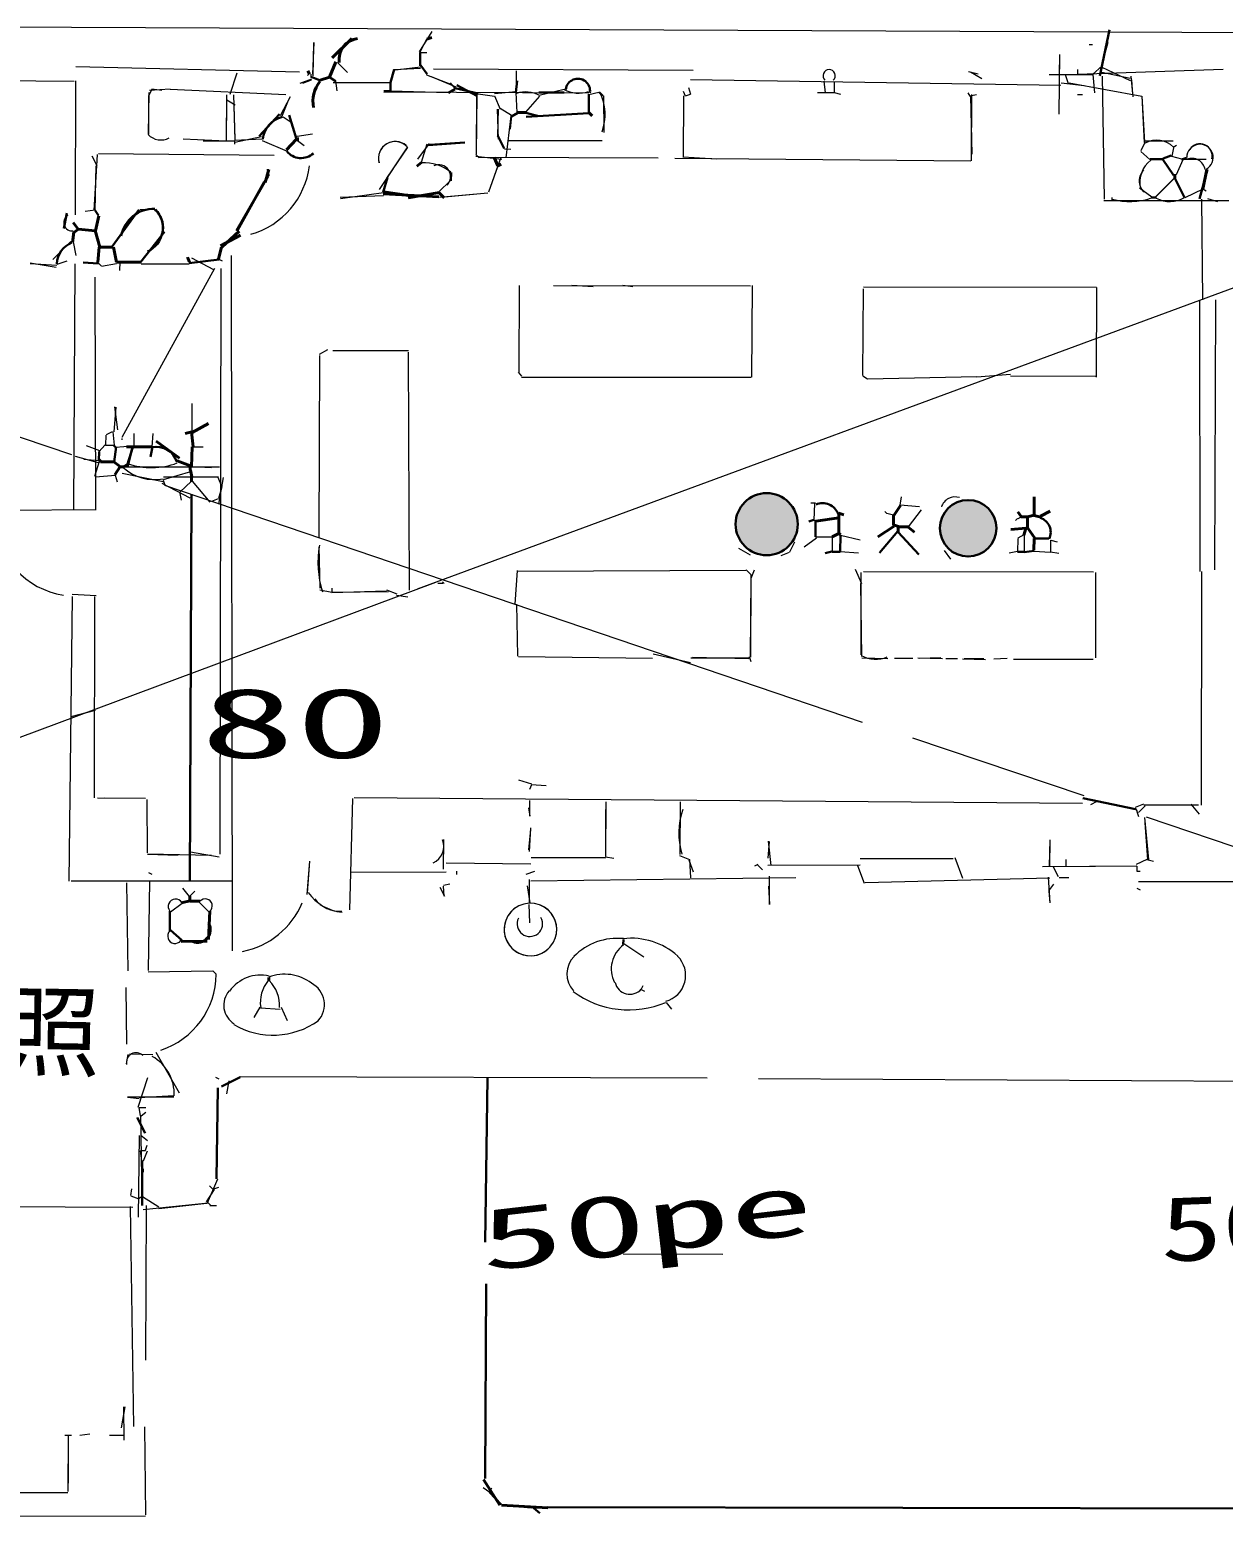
# Model space of a CAD drawing. Header units: millimetres. Extents: x -23299 to 140949, y -27274 to 87783.
# Drawn here: x 10233 to 22445, y -309 to 14898 of the extents above; entities that cross this region are included whole.
import ezdxf

# ---------------------------------------------------------------- set-up
doc = ezdxf.new("R2010")
doc.units = ezdxf.units.MM
for name, color, linetype, lineweight in [('A_MED', 9, 'CONTINUOUS', 20), ('A_THIN', 8, 'CONTINUOUS', 15), ('CHECK', 2, 'CONTINUOUS', 35), ('P_NOMARK', 6, 'CONTINUOUS', 35), ('P_SIZE', 140, 'CONTINUOUS', 13), ('SYM', 4, 'CONTINUOUS', 25), ('TEXT', 7, 'CONTINUOUS', 13), ('TEXT_SHAPE', 7, 'CONTINUOUS', 30)]:
    doc.layers.add(name, color=color, linetype=linetype, lineweight=lineweight)
doc.styles.add('JP', font='msgothic.ttc')

msp = doc.modelspace()

# ---------------------------------------------------------------- hatches: boundary and pattern name
at = {"layer": 'TEXT_SHAPE'}
h = msp.add_hatch(color=7, dxfattribs=at)
h.dxf.hatch_style = 1
edge = h.paths.add_edge_path()
edge.add_arc((17773, 9840), 318, 0, 360)
h = msp.add_hatch(color=7, dxfattribs=at)
h.dxf.hatch_style = 1
edge = h.paths.add_edge_path()
edge.add_arc((19834, 9798), 289, 0, 360)

# ---------------------------------------------------------------- linework, layer by layer
at = {"layer": 'A_MED', "lineweight": 20}
for p, q in [((29277, 14840), (3796, 14949)), ((21262, 14768), (21200, 14528)), ((15211, 14476), (15210, 14255)), ((19858, 14468), (19975, 14399)), ((21201, 14464), (21491, 14404)), ((10703, 14375), (10699, 13005)), ((13116, 14392), (12995, 14347)), ((13028, 14351), (13116, 14386)), ((13091, 14446), (13074, 14429)), ((14293, 14435), (14530, 14344)), ((14341, 14418), (14592, 14313)), ((14536, 14354), (14587, 14292)), ((16974, 14306), (16994, 14239)), ((20785, 14354), (21021, 14327)), ((21206, 14424), (21225, 13165)), ((11452, 14256), (11446, 13830)), ((12898, 14211), (12795, 14018)), ((14821, 14242), (14989, 14219)), ((14990, 14221), (15045, 14087)), ((15207, 14255), (15218, 14050)), ((15450, 14219), (15307, 14054)), ((15702, 14287), (15446, 14225)), ((15955, 14237), (16056, 14258)), ((16989, 14235), (16939, 14218)), ((18463, 14257), (18530, 14238)), ((19920, 14233), (19852, 14217)), ((21613, 14220), (21638, 13747)), ((12825, 14007), (12908, 13954)), ((15046, 14096), (15162, 14024)), ((15107, 13587), (15160, 14017)), ((15161, 14017), (15149, 13880)), ((15429, 14016), (15955, 14042)), ((12907, 13950), (12964, 13793)), ((12243, 13762), (12328, 13762)), ((12610, 13764), (12868, 13656)), ((13125, 13828), (12971, 13806)), ((12974, 13765), (13041, 13713)), ((14099, 13701), (13809, 13262)), ((14096, 13689), (13890, 13388)), ((14320, 13733), (14199, 13573)), ((14296, 13726), (14239, 13541)), ((21643, 13744), (21601, 13660)), ((21641, 13760), (21933, 13760)), ((21936, 13691), (21917, 13606)), ((10868, 13608), (10921, 13508)), ((10923, 13622), (10890, 13048)), ((14798, 13623), (14832, 13589)), ((15054, 13590), (14926, 13237)), ((21601, 13653), (21694, 13572)), ((21914, 13604), (22018, 13576)), ((22030, 13567), (21962, 13414)), ((22044, 13573), (22271, 13573)), ((10908, 13507), (10900, 13048)), ((15023, 13505), (14926, 13237)), ((21952, 13390), (21738, 13175)), ((14539, 13354), (14420, 13240)), ((21589, 13279), (21715, 13189)), ((21941, 13375), (21754, 13188)), ((13852, 13198), (13410, 13180)), ((13851, 13228), (13411, 13169)), ((14919, 13226), (14427, 13181)), ((14919, 13226), (14477, 13186)), ((22502, 13146), (21224, 13149)), ((22222, 13164), (22233, 12135)), ((10901, 13051), (10799, 13038)), ((11359, 13059), (11512, 13062)), ((10655, 12733), (10470, 12548)), ((10677, 12727), (10704, 12590)), ((10238, 12514), (10503, 12469)), ((10238, 12506), (10509, 12489)), ((10614, 12532), (10512, 12497)), ((10931, 12517), (10964, 12483)), ((10968, 12479), (11122, 12505)), ((11154, 12520), (11153, 12435)), ((11374, 12504), (11865, 12506)), ((11374, 12503), (11865, 12503)), ((11888, 12566), (12113, 12445)), ((10908, 9984), (10901, 12367)), ((12125, 12454), (11176, 10728)), ((15242, 12281), (15238, 11396)), ((17624, 12280), (17619, 11344)), ((21148, 11343), (21151, 12262)), ((13198, 11566), (13190, 9703)), ((14118, 9166), (14107, 11600)), ((15229, 11394), (15263, 11354)), ((18758, 11358), (18803, 11325)), ((20267, 11371), (19922, 11344)), ((20266, 11357), (21139, 11355)), ((11101, 11040), (11132, 10804)), ((11006, 10652), (10941, 10580)), ((11010, 10648), (11095, 10648)), ((11298, 10767), (11298, 10631)), ((11493, 10768), (11481, 10631)), ((10698, 10534), (10943, 10468)), ((11112, 10629), (11280, 10641)), ((10945, 10482), (10897, 10328)), ((11108, 10341), (11126, 10273)), ((11179, 10360), (11599, 10278)), ((11601, 10324), (12165, 10324)), ((15201, 9022), (15222, 9365)), ((21138, 9347), (21136, 8473)), ((22223, 9356), (22220, 6965)), ((14385, 9244), (5381, 5885)), ((10895, 7039), (10900, 9099)), ((16610, 8514), (16992, 8426)), ((10903, 7935), (10654, 7868)), ((19264, 7654), (21018, 7064)), ((15234, 7223), (15367, 7183)), ((15367, 7174), (15346, 7125)), ((15347, 7013), (15347, 6852)), ((16126, 7000), (16124, 6439)), ((16889, 7000), (16886, 6460)), ((21088, 6973), (21155, 7008)), ((21157, 7002), (21545, 6928)), ((21629, 6976), (21544, 6942)), ((21544, 6934), (21562, 6900)), ((21666, 6969), (22191, 6969)), ((21638, 6840), (21678, 6409)), ((24314, 5943), (21659, 6843)), ((14465, 6614), (14463, 6312)), ((16124, 6426), (15362, 6426)), ((16882, 6449), (16983, 6410)), ((16985, 6409), (16993, 6222)), ((19698, 6431), (19775, 6220)), ((21661, 6411), (21553, 6357)), ((14494, 6280), (13519, 6275)), ((15361, 6362), (14495, 6371)), ((17784, 6351), (18728, 6355)), ((17800, 6240), (17799, 5949)), ((18704, 6348), (18771, 6166)), ((20596, 6338), (21557, 6344)), ((21561, 6340), (21561, 6289)), ((11222, 6172), (11237, 5270)), ((11459, 6193), (11446, 5274)), ((11921, 6086), (11870, 6035)), ((14428, 6128), (14477, 6034)), ((15344, 6205), (15343, 5958)), ((18072, 6223), (15361, 6188)), ((18782, 6174), (20671, 6222)), ((20652, 6228), (20669, 5965)), ((21577, 6186), (22560, 6186)), ((11792, 5958), (11674, 5872)), ((11963, 5976), (12064, 5873)), ((15340, 5949), (15348, 5762)), ((16313, 5551), (16515, 5414)), ((12107, 5272), (12141, 5238)), ((16506, 5116), (16488, 5083)), ((12586, 4899), (12525, 4793)), ((12594, 4893), (12796, 4879)), ((12804, 4898), (12868, 4761)), ((17164, 4172), (12387, 4186)), ((17689, 4170), (28700, 4113)), ((11384, 2955), (11369, 3789)), ((11364, 3431), (11377, 3328)), ((12153, 3139), (12047, 2895)), ((11289, 2849), (-2187, 2914)), ((11386, 2962), (11553, 2856)), ((12058, 2893), (11395, 2827)), ((11553, 2840), (12044, 2894)), ((12121, 3033), (12038, 2907)), ((11299, 611), (11264, 2861)), ((10626, 517), (10624, -57)), ((11407, 606), (11418, -296)), ((10624, -70), (9116, -70)), ((14959, -23), (14941, -57)), ((9081, -309), (11419, -306))]:
    msp.add_line(p, q, dxfattribs=at)
at = {"layer": 'A_MED', "lineweight": 15}
msp.add_line((20953, 14442), (22444, 14494), dxfattribs=at)
at = {"layer": 'A_MED', "lineweight": 20}
for centre, radius, start, end in [((22206, 13591), 135, 298.0659, 180.3566), ((22207, 13608), 123, 345.1691, 147.3986), ((21885, 13332), 295, 128.3791, 189.3968), ((22123, 13445), 137, 9.9063, 111.001), ((14417, 13394), 123, 316.1385, 113.763), ((21736, 13353), 152, 132.9491, 227.9605), ((10666, 12925), 85, 120.5183, 278.4845), ((11508, 10768), 472, 227.4824, 281.0557), ((15356, 5694), 269, 118.9079, 67.6076), ((15356, 5693), 269, 92.9999, 92.7981), ((11719, 5625), 74.5, 135.2128, 322.7876), ((16245, 4976), 627, 84.3261, 135.1568), ((16487, 5290), 304, 125.7429, 207.2487), ((15983, 5239), 254, 135.3894, 222.9278), ((12593, 4844), 383, 76.2917, 145.325), ((12934, 4950), 342, 139.516, 189.2209), ((12841, 4779), 457, 53.052, 110.919), ((12440, 4918), 222, 138.6427, 238.6153), ((12423, 4912), 367, 357.4187, 44.8415), ((13004, 4925), 245, 317.4754, 62.7665), ((16365, 5834), 963, 233.5152, 293.0706), ((16374, 5187), 156, 193.2859, 317.686), ((12724, 5411), 798, 239.6575, 305.3247)]:
    msp.add_arc(centre, radius, start, end, dxfattribs=at)
at = {"layer": 'A_THIN', "lineweight": 15}
for p, q in [((13139, 14766), (13125, 14442)), ((13136, 14766), (13130, 14428)), ((14346, 14880), (14218, 14673)), ((14294, 14802), (14225, 14666)), ((14229, 14664), (14297, 14664)), ((20766, 14033), (20771, 14645)), ((20768, 14645), (20767, 14441)), ((21073, 14747), (21107, 14747)), ((12992, 14463), (10705, 14517)), ((12351, 14454), (12281, 14236)), ((13382, 14562), (13483, 14460)), ((14230, 14501), (13957, 14487)), ((14230, 14515), (13975, 14485)), ((17020, 14480), (14364, 14495)), ((19839, 14472), (19938, 14447)), ((20954, 14492), (20953, 14441)), ((21205, 14530), (21108, 14439)), ((21202, 14514), (21493, 14380)), ((9773, 14381), (10688, 14373)), ((13110, 14443), (13110, 14409)), ((13339, 14358), (13923, 14358)), ((13361, 14374), (13374, 14272)), ((13364, 14361), (13923, 14356)), ((20783, 14328), (16994, 14385)), ((18358, 14373), (18373, 14254)), ((18463, 14357), (18462, 14254)), ((20665, 14441), (21106, 14441)), ((20828, 14439), (20857, 14347)), ((21612, 14215), (20868, 14351)), ((21110, 14441), (21126, 14254)), ((21500, 14424), (21521, 14210)), ((21504, 14385), (21516, 14237)), ((11481, 14286), (11447, 14223)), ((11449, 14222), (11447, 13830)), ((11670, 14290), (11459, 14277)), ((11586, 14277), (11484, 14291)), ((12855, 14233), (11669, 14287)), ((12245, 14232), (12243, 13766)), ((12245, 14171), (12243, 13762)), ((12251, 14180), (12336, 14130)), ((12318, 14233), (12332, 13771)), ((12877, 14175), (12809, 14005)), ((13922, 14264), (15955, 14251)), ((14515, 14254), (13923, 14269)), ((14806, 14238), (14800, 13626)), ((14803, 14238), (14801, 13626)), ((15209, 14261), (14988, 14241)), ((16105, 14221), (16107, 13846)), ((16923, 14221), (16917, 13591)), ((16921, 14221), (16918, 13591)), ((16919, 14271), (16939, 14221)), ((18462, 14254), (18293, 14252)), ((19832, 14253), (19850, 14219)), ((19859, 14220), (19871, 13624)), ((19868, 14237), (19865, 13556)), ((20952, 14237), (21003, 14237)), ((21613, 14220), (21636, 13743)), ((12321, 14119), (12331, 13779)), ((15017, 14084), (15027, 13778)), ((15027, 14085), (15020, 13813)), ((12243, 13759), (11803, 13779)), ((12006, 13762), (12243, 13762)), ((12328, 13762), (12328, 13728)), ((12329, 13768), (12616, 13781)), ((12333, 13748), (12606, 13806)), ((15132, 13765), (16089, 13766)), ((21965, 13712), (21932, 13694)), ((12734, 13611), (10938, 13627)), ((14798, 13606), (15062, 13575)), ((16664, 13584), (14834, 13592)), ((15089, 13680), (15156, 13675)), ((16833, 13584), (19861, 13556)), ((16918, 13598), (17256, 13576)), ((22235, 13267), (22051, 13177)), ((22237, 13269), (22270, 13251)), ((21303, 13182), (21303, 13147)), ((22283, 13172), (22385, 13140)), ((10684, 9991), (10697, 12503)), ((12169, 12552), (12203, 12534)), ((12295, 12588), (12304, 5474)), ((14201, 9177), (23148, 12481)), ((5109, 12445), (10661, 10551)), ((12187, 12457), (12179, 6465)), ((15591, 12282), (17607, 12277)), ((15778, 12286), (15998, 12272)), ((16303, 12284), (16405, 12270)), ((18759, 12246), (18755, 11361)), ((21147, 12261), (18764, 12264)), ((22207, 9356), (22206, 12133)), ((22366, 12135), (22354, 9373)), ((13280, 11625), (13194, 11576)), ((13335, 11618), (14109, 11616)), ((15265, 11345), (17615, 11344)), ((18805, 11325), (19923, 11349)), ((11114, 11038), (11092, 10783)), ((11893, 11073), (11891, 10784)), ((11013, 10750), (11009, 10648)), ((11077, 10786), (11015, 10753)), ((11084, 10785), (11098, 10648)), ((10788, 10505), (10941, 10491)), ((10812, 10644), (10947, 10592)), ((11908, 10631), (12009, 10631)), ((11194, 10427), (12174, 10426)), ((11877, 10376), (11600, 10295)), ((11890, 10429), (12093, 10420)), ((10907, 10325), (10905, 9984)), ((11111, 10337), (10907, 10320)), ((11585, 10260), (11870, 10110)), ((11598, 10289), (11616, 10239)), ((18753, 7812), (11617, 10237)), ((11886, 10277), (11771, 10170)), ((11889, 10324), (12143, 10324)), ((12080, 10065), (11898, 10281)), ((12154, 10329), (12197, 10223)), ((12211, 10316), (12164, 10046)), ((12199, 10221), (12164, 10102)), ((11767, 10171), (11781, 10085)), ((12161, 10100), (12093, 10071)), ((10905, 9985), (10008, 9981)), ((13190, 9609), (13201, 9184)), ((15222, 9360), (17560, 9369)), ((18763, 9356), (21117, 9354)), ((13202, 9167), (13323, 9143)), ((13324, 9184), (13324, 9150)), ((13324, 9140), (13883, 9158)), ((13324, 9145), (13904, 9152)), ((13884, 9169), (13989, 9126)), ((14408, 9235), (14459, 9235)), ((14457, 9249), (14473, 9232)), ((10635, 6189), (10671, 9099)), ((10666, 9124), (10913, 9110)), ((13984, 9115), (14102, 9095)), ((15215, 9022), (15223, 8491)), ((15235, 8487), (16606, 8469)), ((21113, 8457), (20300, 8454)), ((15365, 7176), (15517, 7168)), ((10926, 7042), (11418, 7036)), ((10994, 7041), (11418, 7036)), ((11431, 7023), (11434, 6478)), ((11431, 7023), (11434, 6478)), ((13509, 5895), (13538, 7034)), ((21005, 6981), (13552, 7039)), ((15336, 6938), (15350, 6852)), ((16123, 6920), (16125, 6443)), ((21560, 6900), (21576, 6849)), ((21644, 6957), (21576, 6889)), ((21632, 6969), (22106, 6969)), ((22114, 6976), (22197, 6873)), ((15357, 6716), (15336, 6510)), ((15355, 6734), (15344, 6493)), ((21642, 6783), (21670, 6408)), ((17799, 6594), (17784, 6424)), ((17790, 6596), (17817, 6347)), ((20671, 6612), (20663, 6340)), ((20669, 6612), (20668, 6340)), ((11437, 6465), (11753, 6454)), ((12092, 6452), (11437, 6463)), ((12172, 6434), (11878, 6484)), ((13096, 6392), (13068, 6053)), ((13095, 6392), (13072, 6070)), ((15378, 6429), (16124, 6426)), ((16123, 6437), (16208, 6422)), ((16882, 6449), (16983, 6410)), ((16975, 6406), (17022, 6283)), ((18728, 6421), (19681, 6419)), ((20833, 6408), (20833, 6340)), ((21664, 6410), (21731, 6392)), ((11449, 6276), (11483, 6258)), ((14599, 6290), (14599, 6256)), ((15396, 6288), (15310, 6255)), ((17681, 6360), (17647, 6342)), ((17680, 6356), (17729, 6303)), ((20705, 6335), (20757, 6234)), ((20714, 6338), (21561, 6346)), ((21561, 6289), (21595, 6289)), ((12307, 6188), (10656, 6189)), ((11797, 6116), (11863, 6030)), ((14462, 6136), (14471, 6034)), ((14530, 6157), (14467, 6142)), ((15322, 6139), (15350, 5968)), ((17793, 6137), (17801, 5949)), ((20707, 6157), (20658, 6088)), ((20659, 6084), (20671, 5965)), ((20764, 6227), (20866, 6227)), ((21559, 6117), (21593, 6099)), ((11444, 5262), (12104, 5272)), ((11218, 5100), (11223, 4521)), ((16490, 5080), (16523, 5062)), ((16746, 4947), (16798, 4879)), ((11222, 4319), (11239, 4416)), ((11253, 4420), (11491, 4414)), ((11522, 4437), (11761, 4023)), ((11343, 3877), (11443, 4179)), ((12135, 4183), (12168, 4165)), ((12270, 4146), (12248, 4011)), ((11708, 3978), (11234, 3980)), ((11235, 3980), (11354, 3964)), ((11709, 3991), (11352, 3970)), ((11349, 3873), (11363, 3788)), ((11353, 3874), (11420, 3874)), ((11421, 3821), (11372, 3785)), ((11347, 2751), (11356, 3585)), ((11371, 3588), (11437, 3536)), ((11368, 3432), (11418, 3432)), ((11435, 3425), (11394, 3325)), ((11431, 3484), (11415, 3433)), ((11384, 3244), (11383, 3210)), ((11395, 3244), (11395, 3210)), ((12073, 3070), (12107, 3036)), ((12163, 3053), (12112, 3036)), ((11276, 3041), (11264, 2973)), ((11268, 2969), (11348, 2937)), ((11381, 2958), (11347, 2940)), ((12047, 2908), (12081, 2874)), ((11424, 2870), (11417, 1287)), ((12076, 2870), (12144, 2870)), ((16305, 2376), (17326, 2373)), ((11205, 810), (11169, 595)), ((11200, 470), (11196, 811)), ((10592, 521), (10626, 521)), ((10625, 521), (10627, 28)), ((10626, 521), (10660, 521)), ((10847, 531), (10745, 518)), ((11050, 521), (11202, 521)), ((11050, 521), (11198, 521)), ((14871, -14), (14940, -63))]:
    msp.add_line(p, q, dxfattribs=at)
for centre, radius, start, end in [((18412, 14428), 62.3, 312.6998, 227.0153), ((15308, 13986), 276, 59.3903, 109.9126), ((15849, 14556), 307, 240.9781, 289.4461), ((15599, 14029), 521, 340.2295, 26.2701), ((11575, 13950), 180, 223.1347, 298.5593), ((11575, 13950), 180, 223.1347, 298.5593), ((13973, 13581), 173, 49.5853, 194.4469), ((13971, 13583), 170, 42.8689, 195.63), ((21764, 13525), 243, 44.7785, 118.7812), ((14258, 13069), 468, 52.6109, 92.0009), ((12268, 13606), 832, 285.7983, 353.1328), ((21490, 13811), 671, 254.2401, 289.2371), ((21900, 13436), 296, 241.2623, 300.2853), ((11479, 11177), 758, 251.1536, 290.2648), ((10699, 9926), 820, 183.0906, 261.5805), ((14173, 9445), 991, 169.5375, 197.5442), ((17638, 6679), 764, 161.4637, 196.2835), ((14283, 6545), 187, 294.9132, 20.7415), ((12251, 6289), 835, 281.0516, 337.3628), ((13480, 6355), 488, 215.4411, 263.9069), ((13402, 6198), 317, 216.9769, 274.6488), ((15350, 5752), 130, 154.0091, 29.0981), ((16388, 4891), 713, 48.1032, 96.6607), ((16670, 5224), 274, 284.8377, 45.504), ((11322, 5239), 818, 287.8718, 359.7835), ((11321, 4334), 99.1, 44.9253, 191.7902), ((11269, 4009), 443, 357.9742, 60.6555)]:
    msp.add_arc(centre, radius, start, end, dxfattribs=at)
at = {"layer": 'CHECK', "lineweight": 15}
for p, q in [((11180, 10703), (11180, 10716)), ((11259, 10714), (11259, 10714))]:
    msp.add_line(p, q, dxfattribs=at)
at = {"layer": 'P_NOMARK', "lineweight": 40}
for p, q in [((11889, 10324), (11889, 10273)), ((15061, -195), (15535, -222))]:
    msp.add_line(p, q, dxfattribs=at)
at = {"layer": 'P_NOMARK', "lineweight": 30}
for p, q in [((11889, 10146), (11871, 6189)), ((14916, 4175), (14892, 2495)), ((14902, 2069), (14892, 78)), ((14876, 67), (15042, -195)), ((14938, -64), (15057, -187)), ((15060, -192), (15365, -218)), ((15369, -208), (15452, -278)), ((15535, -216), (23785, -230))]:
    msp.add_line(p, q, dxfattribs=at)
at = {"layer": 'SYM', "lineweight": 30}
msp.add_arc((11529, 10414), 218, 16.904, 101.8321, dxfattribs=at)
at = {"layer": 'SYM', "lineweight": 20}
msp.add_arc((11725, 5930), 75.2, 31.8744, 219.0748, dxfattribs=at)
at = {"layer": 'SYM', "lineweight": 15}
msp.add_arc((12029, 5935), 71.6, 310.0433, 139.0011, dxfattribs=at)
at = {"layer": 'TEXT_SHAPE', "lineweight": 40}
for p, q in [((13527, 14809), (13329, 14611)), ((14348, 14820), (14297, 14802)), ((13078, 14478), (13096, 14444)), ((13365, 14569), (13301, 14414)), ((13311, 14416), (13193, 14379)), ((13312, 14407), (13361, 14371)), ((13855, 14266), (13923, 14268)), ((14583, 14290), (14516, 14254)), ((15228, 14047), (15161, 14012)), ((15226, 14051), (15311, 14051)), ((15954, 14051), (15988, 14017)), ((12958, 13775), (12860, 13669)), ((12972, 13796), (12972, 13762)), ((14242, 13539), (14193, 13503)), ((14986, 13591), (15021, 13507)), ((12671, 13405), (12350, 12841)), ((12679, 13469), (12643, 13335)), ((15055, 13522), (15022, 13504)), ((21948, 13420), (21948, 13369)), ((22277, 13469), (22234, 13267)), ((12631, 13340), (12358, 12849)), ((13851, 13238), (14107, 13203)), ((14105, 13178), (14426, 13233)), ((14473, 13179), (14422, 13230)), ((13849, 13218), (14420, 13190)), ((10678, 12926), (10730, 12859)), ((10941, 12995), (10907, 12842)), ((10684, 12826), (10670, 12723)), ((10733, 12859), (10683, 12823)), ((10731, 12857), (10901, 12839)), ((10902, 12844), (10951, 12673)), ((12390, 12798), (12185, 12688)), ((12375, 12837), (12198, 12674)), ((10945, 12674), (10930, 12520)), ((10951, 12673), (11087, 12673)), ((11089, 12674), (11121, 12520)), ((12194, 12674), (12164, 12555)), ((11120, 12520), (11154, 12520)), ((11154, 12520), (11374, 12520)), ((11847, 12570), (11867, 12521)), ((12061, 10869), (11895, 10776)), ((11526, 10688), (11764, 10514)), ((11891, 10786), (11823, 10768)), ((11887, 10783), (11905, 10630)), ((10944, 10498), (10961, 10481)), ((11222, 10631), (11484, 10631)), ((11298, 10631), (11484, 10631)), ((11896, 10631), (11888, 10427)), ((10958, 10478), (11094, 10478)), ((11094, 10478), (11162, 10428)), ((11157, 10429), (11104, 10346)), ((11161, 10427), (11195, 10427)), ((11228, 10446), (11194, 10428)), ((11741, 10487), (11877, 10437)), ((11873, 10426), (11873, 10392)), ((11877, 10393), (11893, 10325)), ((20511, 10118), (20510, 9931)), ((18512, 9905), (18275, 9872)), ((18511, 9914), (18510, 9744)), ((18511, 9948), (18511, 9914)), ((18512, 9952), (18563, 9936)), ((19070, 9931), (19070, 9829)), ((19141, 10031), (19073, 9929)), ((20342, 9966), (20378, 9917)), ((20374, 9914), (20442, 9914)), ((20442, 9914), (20441, 9795)), ((20509, 9933), (20442, 9915)), ((20509, 9927), (20577, 9911)), ((20675, 9974), (20574, 9921)), ((18510, 9745), (18443, 9709)), ((18513, 9747), (18530, 9730)), ((19071, 9833), (19122, 9816)), ((19120, 9812), (19222, 9812)), ((19120, 9812), (19120, 9761)), ((19220, 9810), (19287, 9758)), ((20424, 9798), (20271, 9787)), ((20424, 9795), (20405, 9727)), ((20446, 9798), (20516, 9698)), ((20509, 9693), (20508, 9574)), ((11870, 5986), (11786, 5966)), ((11870, 6035), (11870, 5984)), ((11870, 5984), (11972, 5984)), ((12077, 5882), (12061, 5592)), ((12049, 5574), (11784, 5572)), ((12680, 5201), (12680, 5167))]:
    msp.add_line(p, q, dxfattribs=at)
at = {"layer": 'TEXT_SHAPE', "lineweight": 30}
for p, q in [((21279, 14897), (21182, 14426)), ((14229, 14664), (14229, 14528)), ((13963, 14491), (13924, 14357)), ((14235, 14532), (14298, 14444)), ((13113, 14415), (13197, 14381)), ((13923, 14358), (13923, 14272)), ((14585, 14299), (14822, 14246)), ((14603, 14331), (14807, 14221)), ((15220, 14375), (15207, 14255)), ((15701, 14255), (15443, 14255)), ((15955, 14238), (15954, 14051)), ((16059, 14258), (16098, 14223)), ((12788, 14035), (12581, 13808)), ((12886, 14025), (12963, 13779)), ((15310, 14047), (15429, 14018)), ((15313, 14008), (15954, 14044)), ((14684, 13746), (14310, 13718)), ((14684, 13746), (14327, 13719)), ((15022, 13813), (15088, 13682)), ((21695, 13573), (21830, 13573)), ((21825, 13569), (21936, 13411)), ((21913, 13613), (21828, 13580)), ((22069, 13586), (22018, 13569)), ((12669, 13473), (12675, 13405)), ((13892, 13387), (13848, 13235)), ((14544, 13438), (14543, 13353)), ((22283, 13467), (22202, 13169)), ((21954, 13372), (22049, 13182)), ((21710, 13181), (21761, 13181)), ((10611, 13022), (10582, 12863)), ((10904, 13049), (10938, 12998)), ((11075, 12682), (11349, 13055)), ((11611, 12831), (11371, 12523)), ((10780, 12518), (10932, 12507)), ((12171, 12547), (11866, 12511)), ((11092, 10645), (11109, 10628)), ((10942, 10580), (10941, 10495)), ((11116, 10630), (11096, 10477)), ((11288, 10629), (11230, 10443)), ((11284, 10630), (11234, 10424)), ((11488, 10630), (11470, 10528)), ((18256, 9884), (18204, 9868)), ((18274, 9880), (18273, 9710)), ((19076, 9820), (18910, 9711)), ((19114, 9767), (18929, 9546)), ((19118, 9759), (19329, 9530)), ((18527, 9727), (18526, 9557)), ((20509, 9693), (20661, 9693)), ((18441, 9560), (18373, 9544)), ((18442, 9557), (18526, 9557)), ((20339, 9557), (20407, 9557)), ((20509, 9567), (20407, 9553)), ((21008, 7036), (21545, 6925)), ((11666, 5882), (11665, 5678)), ((11674, 5688), (11791, 5584)), ((16307, 5592), (16306, 5541)), ((12386, 4182), (12194, 4086)), ((12156, 4074), (12143, 3142)), ((11331, 3769), (11415, 3610)), ((11384, 3227), (11382, 2870)), ((11384, 3329), (11384, 3244))]:
    msp.add_line(p, q, dxfattribs=at)
at = {"layer": 'TEXT_SHAPE', "lineweight": 20}
for p, q in [((18224, 10059), (18274, 10059)), ((18264, 10051), (18254, 9881)), ((19150, 10119), (19135, 10034)), ((19139, 10039), (19338, 10019)), ((19003, 9952), (19071, 9935)), ((19352, 9987), (19221, 9812)), ((18282, 9697), (18158, 9603)), ((18273, 9710), (18442, 9710)), ((18527, 9727), (18731, 9680)), ((20342, 9693), (20338, 9557)), ((20405, 9732), (20342, 9698)), ((20407, 9727), (20407, 9557)), ((20679, 9678), (20746, 9660)), ((18526, 9560), (18713, 9548)), ((20338, 9560), (20253, 9545)), ((20508, 9564), (20677, 9554)), ((17564, 9374), (17614, 9323))]:
    msp.add_line(p, q, dxfattribs=at)
at = {"layer": 'TEXT_SHAPE', "lineweight": 15}
for p, q in [((18983, 9968), (19002, 9948)), ((20320, 9877), (20340, 9897)), ((20375, 9912), (20342, 9894)), ((17485, 9594), (17604, 9527)), ((18059, 9656), (18007, 9554)), ((18442, 9710), (18442, 9557)), ((20678, 9676), (20678, 9556)), ((18004, 9550), (17919, 9517)), ((19588, 9569), (19653, 9483)), ((20678, 9556), (20763, 9542)), ((17611, 9285), (17605, 8485)), ((17610, 9319), (17607, 8481)), ((17645, 9370), (17610, 9285)), ((18677, 9378), (18744, 9233)), ((18739, 8502), (18741, 9347)), ((18734, 9233), (18743, 8485)), ((17594, 8468), (16997, 8468)), ((17014, 8478), (17589, 8466)), ((17594, 8486), (17610, 8435)), ((18747, 8472), (19013, 8466)), ((19080, 8468), (19267, 8468)), ((19318, 8471), (19572, 8467)), ((19334, 8468), (19554, 8476)), ((19606, 8467), (19724, 8467)), ((19775, 8464), (20012, 8455)), ((19792, 8467), (19995, 8467)), ((20097, 8464), (20232, 8468))]:
    msp.add_line(p, q, dxfattribs=at)
at = {"layer": 'TEXT_SHAPE'}
for centre, radius in [((17773, 9840), 318), ((19834, 9798), 289)]:
    msp.add_circle(centre, radius, dxfattribs=at)
at = {"layer": 'TEXT_SHAPE', "lineweight": 40}
for centre, radius, start, end in [((13618, 14590), 221, 97.8868, 186.8126), ((13435, 14170), 305, 139.5626, 192.9159), ((11953, 5689), 128, 245.8665, 31.8046)]:
    msp.add_arc(centre, radius, start, end, dxfattribs=at)
at = {"layer": 'TEXT_SHAPE', "lineweight": 30}
for centre, radius, start, end in [((15841, 14272), 125, 351.4674, 173.083), ((12876, 13752), 260, 102.6173, 174.0656), ((13010, 13775), 190, 219.3619, 311.2194), ((11499, 12730), 335, 87.7906, 169.7182), ((11328, 12872), 267, 294.6394, 44.5551), ((11378, 12883), 219, 349.7278, 51.9639), ((10758, 12491), 248, 111.9946, 177.0847), ((18345, 9887), 169, 20.286, 113.2082), ((20522, 9757), 157, 335.1421, 70.674)]:
    msp.add_arc(centre, radius, start, end, dxfattribs=at)
at = {"layer": 'TEXT_SHAPE', "lineweight": 15}
for centre, radius, start, end in [((19700, 9975), 144, 71.1876, 163.5297), ((18889, 8759), 301, 240.3371, 293.0453)]:
    msp.add_arc(centre, radius, start, end, dxfattribs=at)

# ---------------------------------------------------------------- texts
at = {"layer": 'P_SIZE', "style": 'JP'}
for s, height, rotation, width, p in [('80', 714.8, -0.0129, 2, (11978, 7448)), ('50pe', 629.4, 6.5967, 2, (14872, 2196)), ('50pe', 663.7, 2.1998, 1.404089, (21811, 2295))]:
    msp.add_text(s, height=height, rotation=rotation, dxfattribs=dict(at, width=width)).set_placement(p)
at = {"layer": 'TEXT', "style": 'JP', "width": 0.96801}
msp.add_text('詳細図参照', height=748.9, rotation=-0.9969, dxfattribs=at).set_placement((6004, 4349))

doc.saveas('drawing.dxf')
